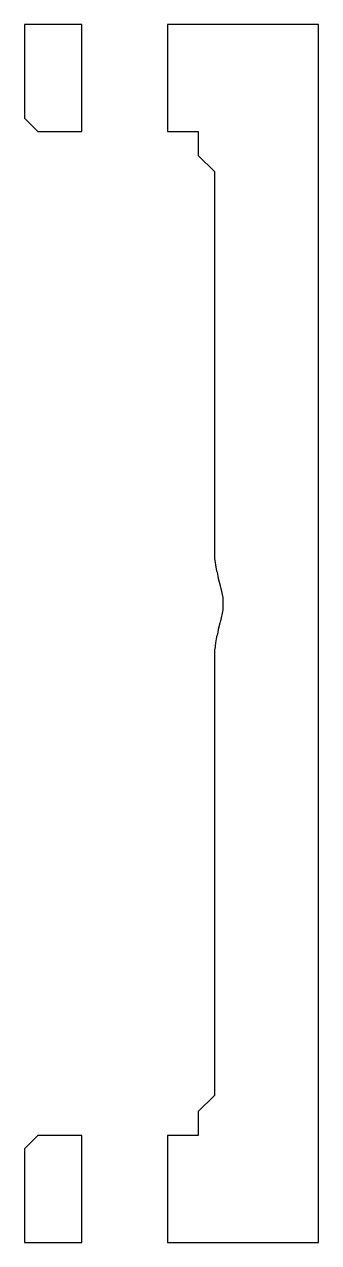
# Model space of a CAD drawing. Header units: metres. Extents: x 0 to 47.5, y 0 to 45.5.
# Drawn here: x 0 to 11, y 0 to 45.5 of the extents above.
import ezdxf

# ---------------------------------------------------------------- set-up
doc = ezdxf.new("R2010")
doc.units = ezdxf.units.M

msp = doc.modelspace()

# ---------------------------------------------------------------- linework, layer by layer
for p, q in [((2.14285, 45.5), (0, 45.5)), ((0, 45.5), (0, 42)), ((2.14285, 41.5), (2.14285, 45.5)), ((11, 45.5), (5.35217, 45.5)), ((5.35217, 45.5), (5.35217, 41.5)), ((11, 0), (11, 45.5)), ((0, 42), (0.5, 41.5)), ((0.5, 41.5), (2.14285, 41.5)), ((5.35217, 41.5), (6.5, 41.5)), ((6.5, 41.5), (6.5, 40.6041)), ((6.5, 40.6041), (7.10409, 40)), ((7.10409, 40), (7.10409, 25.7476)), ((7.10409, 25.7476), (7.1057, 25.7146)), ((7.1057, 25.7146), (7.11102, 25.6061)), ((7.11102, 25.6061), (7.11269, 25.5624)), ((7.11269, 25.5624), (7.11332, 25.5459)), ((7.11332, 25.5459), (7.13128, 25.3917)), ((7.13128, 25.3917), (7.14079, 25.31)), ((7.14079, 25.31), (7.15728, 25.2279)), ((7.15728, 25.2279), (7.18583, 25.0858)), ((7.18583, 25.0858), (7.19015, 25.0713)), ((7.19015, 25.0713), (7.20071, 25.0357)), ((7.20071, 25.0357), (7.23035, 24.8908)), ((7.23035, 24.8908), (7.24732, 24.8078)), ((7.24732, 24.8078), (7.27484, 24.7113)), ((7.27484, 24.7113), (7.32232, 24.5447)), ((7.32232, 24.5447), (7.32301, 24.5401)), ((7.32301, 24.5401), (7.32376, 24.5351)), ((7.32376, 24.5351), (7.36864, 24.3141)), ((7.36864, 24.3141), (7.41315, 24.095)), ((7.41315, 24.095), (7.41315, 24.0945)), ((7.41315, 24.0945), (7.41325, 24.0848)), ((7.41325, 24.0848), (7.4188, 23.6822)), ((7.4188, 23.6822), (7.41912, 23.6587)), ((7.33534, 23.2114), (7.32376, 23.1803)), ((7.41325, 23.6357), (7.33534, 23.2114)), ((7.41912, 23.6587), (7.41325, 23.6357)), ((7.24732, 22.8987), (7.21372, 22.7262)), ((7.31152, 23.1352), (7.24732, 22.8987)), ((7.32376, 23.1803), (7.31152, 23.1352)), ((7.14079, 22.3981), (7.11461, 22.1661)), ((7.17173, 22.557), (7.14079, 22.3981)), ((7.18583, 22.6294), (7.17173, 22.557)), ((7.21372, 22.7262), (7.18583, 22.6294)), ((7.11314, 22.1535), (7.10409, 21.9649)), ((7.10409, 21.9649), (7.10409, 5.5)), ((7.11332, 22.1573), (7.11314, 22.1535)), ((7.11461, 22.1661), (7.11332, 22.1573)), ((7.10409, 5.5), (6.5, 4.89591)), ((6.5, 4.89591), (6.5, 4)), ((0.5, 4), (0, 3.5)), ((2.14285, 4), (0.5, 4)), ((2.14285, 0), (2.14285, 4)), ((6.5, 4), (5.35217, 4)), ((5.35217, 4), (5.35217, 0)), ((0, 3.5), (0, 0)), ((0, 0), (2.14285, 0)), ((5.35217, 0), (11, 0))]:
    msp.add_line(p, q)

doc.saveas('drawing.dxf')
